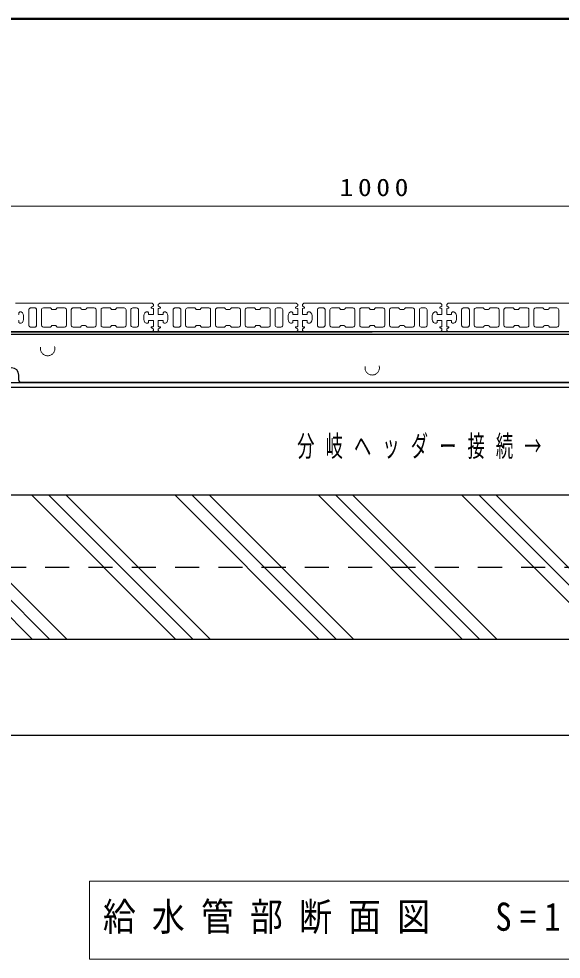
# Model space of a CAD drawing. Units: millimetres on the paper, scale 1:10. Extents: x -385 to 0, y -594 to 267.
# Drawn here: x -148.9 to -92.5, y -127.8 to -30 of the extents above; entities that cross this region are included whole.
import ezdxf

# ---------------------------------------------------------------- set-up
doc = ezdxf.new("R2010")
doc.units = ezdxf.units.MM
doc.linetypes.add('USER1', pattern=[4.5, 2.5, -2])
doc.layers.add('1_10', color=7, linetype='Continuous', lineweight=25)
doc.layers.add('LY_3', color=7, linetype='Continuous', lineweight=13)
doc.styles.add('ＭＳ ゴシック', font='')
doc.styles.get('ＭＳ ゴシック').set_extended_font_data('MS Gothic')

msp = doc.modelspace()

# ---------------------------------------------------------------- linework, layer by layer
at = {"layer": '1_10', "lineweight": 13}
for p, q in [((-162.187, -49.484), (-62.187, -49.484)), ((-147.502, -94.584), (-162.502, -79.584)), ((-145.705, -94.584), (-160.705, -79.584)), ((-143.909, -94.584), (-158.909, -79.584)), ((-132.596, -94.584), (-147.596, -79.584)), ((-130.8, -94.584), (-145.8, -79.584)), ((-129.004, -94.584), (-144.004, -79.584)), ((-117.69, -94.584), (-132.69, -79.584)), ((-115.894, -94.584), (-130.894, -79.584)), ((-114.098, -94.584), (-129.098, -79.584)), ((-102.784, -94.584), (-117.784, -79.584)), ((-100.988, -94.584), (-115.988, -79.584)), ((-99.192, -94.584), (-114.192, -79.584)), ((-87.878, -94.584), (-102.878, -79.584)), ((-86.082, -94.584), (-101.082, -79.584)), ((-84.286, -94.584), (-99.286, -79.584)), ((-141.587, -119.717), (-141.587, -127.85)), ((-82.787, -119.717), (-141.587, -119.717)), ((-141.587, -127.85), (-82.787, -127.85))]:
    msp.add_line(p, q, dxfattribs=at)
at = {"layer": '1_10', "color": 190}
for p, q in [((-63.437, -62.584), (-160.937, -62.584)), ((-160.937, -62.814), (-63.437, -62.814)), ((-148.937, -67.614), (-148.937, -67.064)), ((-148.737, -67.814), (-75.637, -67.814))]:
    msp.add_line(p, q, dxfattribs=at)
at = {"layer": '1_10'}
for p, q in [((-155.337, -62.584), (-112.187, -62.584)), ((-69.037, -62.584), (-112.187, -62.584)), ((-61.187, -79.584), (-181.007, -79.584)), ((-41.187, -94.584), (-181.007, -94.584)), ((-41.187, -104.584), (-181.007, -104.584))]:
    msp.add_line(p, q, dxfattribs=at)
at = {"layer": '1_10', "color": 60}
for p, q in [((-161.737, -62.814), (-62.637, -62.814)), ((-73.187, -67.864), (-151.187, -67.864)), ((-151.187, -68.314), (-73.187, -68.314))]:
    msp.add_line(p, q, dxfattribs=at)
at = {"layer": '1_10', "color": 190, "linetype": 'USER1', "lineweight": 13}
msp.add_line((-63.437, -62.814), (-160.937, -62.814), dxfattribs=at)
at = {"layer": '1_10', "linetype": 'USER1'}
msp.add_line((-53.687, -87.084), (-181.007, -87.084), dxfattribs=at)
at = {"layer": '1_10', "color": 40, "lineweight": 13}
for points in [[(-149.287, -62.584), (-135.087, -62.584), (-134.937, -62.434), (-134.937, -62.308), (-134.942, -62.286), (-134.956, -62.268), (-135.054, -62.19), (-135.063, -62.184), (-135.072, -62.181), (-135.126, -62.164), (-135.152, -62.146), (-135.162, -62.116), (-135.162, -62.1), (-135.149, -62.066), (-135.116, -62.049), (-134.983, -62.038), (-134.951, -62.021), (-134.937, -61.987), (-134.937, -61.409), (-134.962, -61.384), (-135.412, -61.384), (-135.437, -61.409), (-135.437, -61.584), (-135.537, -61.684), (-135.687, -61.684), (-135.816, -61.583), (-135.903, -61.444), (-135.937, -61.284), (-135.937, -60.884), (-135.903, -60.723), (-135.816, -60.584), (-135.687, -60.484), (-135.537, -60.484), (-135.437, -60.584), (-135.437, -60.759), (-135.412, -60.784), (-134.962, -60.784), (-134.937, -60.759), (-134.937, -60.18), (-134.951, -60.146), (-134.983, -60.129), (-135.116, -60.118), (-135.149, -60.101), (-135.162, -60.067), (-135.162, -60.051), (-135.152, -60.021), (-135.126, -60.003), (-135.072, -59.986), (-135.063, -59.983), (-135.054, -59.977), (-134.956, -59.899), (-134.942, -59.881), (-134.937, -59.859), (-134.937, -59.734), (-135.087, -59.584), (-149.287, -59.584)], [(-90.087, -59.584), (-104.287, -59.584), (-104.437, -59.734), (-104.437, -59.859), (-104.432, -59.881), (-104.418, -59.899), (-104.32, -59.977), (-104.312, -59.983), (-104.303, -59.986), (-104.248, -60.003), (-104.222, -60.021), (-104.212, -60.051), (-104.212, -60.067), (-104.226, -60.101), (-104.259, -60.118), (-104.391, -60.129), (-104.424, -60.146), (-104.437, -60.18), (-104.437, -60.759), (-104.412, -60.784), (-103.962, -60.784), (-103.937, -60.759), (-103.937, -60.584), (-103.837, -60.484), (-103.687, -60.484), (-103.558, -60.584), (-103.471, -60.723), (-103.437, -60.884), (-103.437, -61.284), (-103.471, -61.444), (-103.558, -61.583), (-103.687, -61.684), (-103.837, -61.684), (-103.937, -61.584), (-103.937, -61.409), (-103.962, -61.384), (-104.412, -61.384), (-104.437, -61.409), (-104.437, -61.987), (-104.424, -62.021), (-104.391, -62.038), (-104.259, -62.049), (-104.226, -62.066), (-104.212, -62.1), (-104.212, -62.116), (-104.222, -62.146), (-104.248, -62.164), (-104.303, -62.181), (-104.312, -62.184), (-104.32, -62.19), (-104.418, -62.268), (-104.432, -62.286), (-104.437, -62.308), (-104.437, -62.434), (-104.287, -62.584), (-90.087, -62.584)], [(-148.962, -60.784), (-148.937, -60.759), (-148.937, -60.584), (-148.837, -60.484), (-148.687, -60.484), (-148.558, -60.584), (-148.471, -60.723), (-148.437, -60.884), (-148.437, -61.284), (-148.471, -61.444), (-148.558, -61.583), (-148.687, -61.684), (-148.837, -61.684), (-148.937, -61.584), (-148.937, -61.409), (-148.962, -61.384)]]:
    msp.add_lwpolyline(points, dxfattribs=at)
for points in [[(-134.259, -62.049), (-134.226, -62.066), (-134.212, -62.1), (-134.212, -62.116), (-134.222, -62.146), (-134.248, -62.164), (-134.303, -62.181), (-134.312, -62.184), (-134.32, -62.19), (-134.418, -62.268), (-134.432, -62.286), (-134.437, -62.308), (-134.437, -62.434), (-134.287, -62.584), (-120.087, -62.584), (-119.937, -62.434), (-119.937, -62.308), (-119.942, -62.286), (-119.956, -62.268), (-120.054, -62.19), (-120.063, -62.184), (-120.072, -62.181), (-120.126, -62.164), (-120.152, -62.146), (-120.162, -62.116), (-120.162, -62.1), (-120.149, -62.066), (-120.116, -62.049), (-119.983, -62.038), (-119.951, -62.021), (-119.937, -61.987), (-119.937, -61.409), (-119.962, -61.384), (-120.412, -61.384), (-120.437, -61.409), (-120.437, -61.584), (-120.537, -61.684), (-120.687, -61.684), (-120.816, -61.583), (-120.903, -61.444), (-120.937, -61.284), (-120.937, -60.884), (-120.903, -60.723), (-120.816, -60.584), (-120.687, -60.484), (-120.537, -60.484), (-120.437, -60.584), (-120.437, -60.759), (-120.412, -60.784), (-119.962, -60.784), (-119.937, -60.759), (-119.937, -60.18), (-119.951, -60.146), (-119.983, -60.129), (-120.116, -60.118), (-120.149, -60.101), (-120.162, -60.067), (-120.162, -60.051), (-120.152, -60.021), (-120.126, -60.003), (-120.072, -59.986), (-120.063, -59.983), (-120.054, -59.977), (-119.956, -59.899), (-119.942, -59.881), (-119.937, -59.859), (-119.937, -59.734), (-120.087, -59.584), (-134.287, -59.584), (-134.437, -59.734), (-134.437, -59.859), (-134.432, -59.881), (-134.418, -59.899), (-134.32, -59.977), (-134.312, -59.983), (-134.303, -59.986), (-134.248, -60.003), (-134.222, -60.021), (-134.212, -60.051), (-134.212, -60.067), (-134.226, -60.101), (-134.259, -60.118), (-134.391, -60.129), (-134.424, -60.146), (-134.437, -60.18), (-134.437, -60.759), (-134.412, -60.784), (-133.962, -60.784), (-133.937, -60.759), (-133.937, -60.584), (-133.837, -60.484), (-133.687, -60.484), (-133.558, -60.584), (-133.471, -60.723), (-133.437, -60.884), (-133.437, -61.284), (-133.471, -61.444), (-133.558, -61.583), (-133.687, -61.684), (-133.837, -61.684), (-133.937, -61.584), (-133.937, -61.409), (-133.962, -61.384), (-134.412, -61.384), (-134.437, -61.409), (-134.437, -61.987), (-134.424, -62.021), (-134.391, -62.038)], [(-119.259, -62.049), (-119.226, -62.066), (-119.212, -62.1), (-119.212, -62.116), (-119.222, -62.146), (-119.248, -62.164), (-119.303, -62.181), (-119.312, -62.184), (-119.32, -62.19), (-119.418, -62.268), (-119.432, -62.286), (-119.437, -62.308), (-119.437, -62.434), (-119.287, -62.584), (-105.087, -62.584), (-104.937, -62.434), (-104.937, -62.308), (-104.942, -62.286), (-104.956, -62.268), (-105.054, -62.19), (-105.063, -62.184), (-105.072, -62.181), (-105.126, -62.164), (-105.152, -62.146), (-105.162, -62.116), (-105.162, -62.1), (-105.149, -62.066), (-105.116, -62.049), (-104.983, -62.038), (-104.951, -62.021), (-104.937, -61.987), (-104.937, -61.409), (-104.962, -61.384), (-105.412, -61.384), (-105.437, -61.409), (-105.437, -61.584), (-105.537, -61.684), (-105.687, -61.684), (-105.816, -61.583), (-105.903, -61.444), (-105.937, -61.284), (-105.937, -60.884), (-105.903, -60.723), (-105.816, -60.584), (-105.687, -60.484), (-105.537, -60.484), (-105.437, -60.584), (-105.437, -60.759), (-105.412, -60.784), (-104.962, -60.784), (-104.937, -60.759), (-104.937, -60.18), (-104.951, -60.146), (-104.983, -60.129), (-105.116, -60.118), (-105.149, -60.101), (-105.162, -60.067), (-105.162, -60.051), (-105.152, -60.021), (-105.126, -60.003), (-105.072, -59.986), (-105.063, -59.983), (-105.054, -59.977), (-104.956, -59.899), (-104.942, -59.881), (-104.937, -59.859), (-104.937, -59.734), (-105.087, -59.584), (-119.287, -59.584), (-119.437, -59.734), (-119.437, -59.859), (-119.432, -59.881), (-119.418, -59.899), (-119.32, -59.977), (-119.312, -59.983), (-119.303, -59.986), (-119.248, -60.003), (-119.222, -60.021), (-119.212, -60.051), (-119.212, -60.067), (-119.226, -60.101), (-119.259, -60.118), (-119.391, -60.129), (-119.424, -60.146), (-119.437, -60.18), (-119.437, -60.759), (-119.412, -60.784), (-118.962, -60.784), (-118.937, -60.759), (-118.937, -60.584), (-118.837, -60.484), (-118.687, -60.484), (-118.558, -60.584), (-118.471, -60.723), (-118.437, -60.884), (-118.437, -61.284), (-118.471, -61.444), (-118.558, -61.583), (-118.687, -61.684), (-118.837, -61.684), (-118.937, -61.584), (-118.937, -61.409), (-118.962, -61.384), (-119.412, -61.384), (-119.437, -61.409), (-119.437, -61.987), (-119.424, -62.021), (-119.391, -62.038)], [(-147.814, -62.038), (-147.842, -62.01), (-147.853, -61.995), (-147.864, -61.978), (-147.872, -61.96), (-147.879, -61.942), (-147.883, -61.923), (-147.886, -61.903), (-147.887, -61.884), (-147.887, -60.284), (-147.886, -60.264), (-147.883, -60.245), (-147.879, -60.226), (-147.872, -60.207), (-147.864, -60.189), (-147.853, -60.172), (-147.842, -60.157), (-147.814, -60.129), (-147.798, -60.117), (-147.781, -60.107), (-147.764, -60.099), (-147.745, -60.092), (-147.726, -60.087), (-147.707, -60.085), (-147.687, -60.084), (-147.287, -60.084), (-147.248, -60.087), (-147.211, -60.099), (-147.176, -60.117), (-147.146, -60.142), (-147.121, -60.172), (-147.102, -60.207), (-147.091, -60.245), (-147.087, -60.284), (-147.087, -61.884), (-147.091, -61.923), (-147.102, -61.96), (-147.121, -61.995), (-147.146, -62.025), (-147.176, -62.05), (-147.211, -62.068), (-147.248, -62.08), (-147.287, -62.084), (-147.687, -62.084), (-147.707, -62.083), (-147.726, -62.08), (-147.745, -62.075), (-147.764, -62.068), (-147.781, -62.06), (-147.798, -62.05)], [(-145.087, -60.259), (-145.037, -60.209), (-145.037, -60.184), (-144.937, -60.084), (-144.187, -60.084), (-144.087, -60.11), (-144.014, -60.184), (-143.987, -60.284), (-143.987, -61.884), (-144.014, -61.984), (-144.087, -62.057), (-144.187, -62.084), (-144.937, -62.084), (-145.037, -61.984), (-145.037, -61.959), (-145.087, -61.909), (-145.487, -61.909), (-145.537, -61.959), (-145.537, -61.984), (-145.637, -62.084), (-146.387, -62.084), (-146.487, -62.057), (-146.56, -61.984), (-146.587, -61.884), (-146.587, -60.284), (-146.572, -60.207), (-146.529, -60.142), (-146.464, -60.099), (-146.387, -60.084), (-145.637, -60.084), (-145.537, -60.184), (-145.537, -60.209), (-145.487, -60.259)], [(-141.087, -60.084), (-140.987, -60.11), (-140.914, -60.184), (-140.887, -60.284), (-140.887, -61.884), (-140.914, -61.984), (-140.987, -62.057), (-141.087, -62.084), (-141.837, -62.084), (-141.937, -61.984), (-141.937, -61.959), (-141.987, -61.909), (-142.387, -61.909), (-142.437, -61.959), (-142.437, -61.984), (-142.537, -62.084), (-143.287, -62.084), (-143.387, -62.057), (-143.46, -61.984), (-143.487, -61.884), (-143.487, -60.284), (-143.484, -60.249), (-143.475, -60.215), (-143.46, -60.184), (-143.44, -60.155), (-143.416, -60.13), (-143.387, -60.11), (-143.356, -60.096), (-143.322, -60.087), (-143.287, -60.084), (-142.537, -60.084), (-142.437, -60.184), (-142.437, -60.209), (-142.387, -60.259), (-141.987, -60.259), (-141.937, -60.209), (-141.937, -60.184), (-141.837, -60.084)], [(-137.787, -61.884), (-137.814, -61.984), (-137.887, -62.057), (-137.987, -62.084), (-138.737, -62.084), (-138.837, -61.984), (-138.837, -61.959), (-138.887, -61.909), (-139.287, -61.909), (-139.337, -61.959), (-139.337, -61.984), (-139.437, -62.084), (-140.187, -62.084), (-140.287, -62.057), (-140.36, -61.984), (-140.387, -61.884), (-140.387, -60.284), (-140.36, -60.184), (-140.287, -60.11), (-140.187, -60.084), (-139.437, -60.084), (-139.337, -60.184), (-139.337, -60.209), (-139.287, -60.259), (-138.887, -60.259), (-138.837, -60.209), (-138.837, -60.184), (-138.737, -60.084), (-137.987, -60.084), (-137.911, -60.099), (-137.846, -60.142), (-137.802, -60.207), (-137.787, -60.284)], [(-137.087, -60.084), (-136.687, -60.084), (-136.611, -60.099), (-136.546, -60.142), (-136.502, -60.207), (-136.487, -60.284), (-136.487, -61.884), (-136.514, -61.984), (-136.587, -62.057), (-136.687, -62.084), (-137.087, -62.084), (-137.164, -62.068), (-137.229, -62.025), (-137.272, -61.96), (-137.287, -61.884), (-137.287, -60.284), (-137.272, -60.207), (-137.229, -60.142), (-137.164, -60.099)], [(-132.814, -62.038), (-132.842, -62.01), (-132.853, -61.995), (-132.864, -61.978), (-132.872, -61.96), (-132.879, -61.942), (-132.883, -61.923), (-132.886, -61.903), (-132.887, -61.884), (-132.887, -60.284), (-132.886, -60.264), (-132.883, -60.245), (-132.879, -60.226), (-132.872, -60.207), (-132.864, -60.189), (-132.853, -60.172), (-132.842, -60.157), (-132.814, -60.129), (-132.798, -60.117), (-132.781, -60.107), (-132.764, -60.099), (-132.745, -60.092), (-132.726, -60.087), (-132.707, -60.085), (-132.687, -60.084), (-132.287, -60.084), (-132.248, -60.087), (-132.211, -60.099), (-132.176, -60.117), (-132.146, -60.142), (-132.121, -60.172), (-132.102, -60.207), (-132.091, -60.245), (-132.087, -60.284), (-132.087, -61.884), (-132.091, -61.923), (-132.102, -61.96), (-132.121, -61.995), (-132.146, -62.025), (-132.176, -62.05), (-132.211, -62.068), (-132.248, -62.08), (-132.287, -62.084), (-132.687, -62.084), (-132.707, -62.083), (-132.726, -62.08), (-132.745, -62.075), (-132.764, -62.068), (-132.781, -62.06), (-132.798, -62.05)], [(-130.087, -60.259), (-130.037, -60.209), (-130.037, -60.184), (-129.937, -60.084), (-129.187, -60.084), (-129.087, -60.11), (-129.014, -60.184), (-128.987, -60.284), (-128.987, -61.884), (-129.014, -61.984), (-129.087, -62.057), (-129.187, -62.084), (-129.937, -62.084), (-130.037, -61.984), (-130.037, -61.959), (-130.087, -61.909), (-130.487, -61.909), (-130.537, -61.959), (-130.537, -61.984), (-130.637, -62.084), (-131.387, -62.084), (-131.487, -62.057), (-131.56, -61.984), (-131.587, -61.884), (-131.587, -60.284), (-131.572, -60.207), (-131.529, -60.142), (-131.464, -60.099), (-131.387, -60.084), (-130.637, -60.084), (-130.537, -60.184), (-130.537, -60.209), (-130.487, -60.259)], [(-126.087, -60.084), (-125.987, -60.11), (-125.914, -60.184), (-125.887, -60.284), (-125.887, -61.884), (-125.914, -61.984), (-125.987, -62.057), (-126.087, -62.084), (-126.837, -62.084), (-126.937, -61.984), (-126.937, -61.959), (-126.987, -61.909), (-127.387, -61.909), (-127.437, -61.959), (-127.437, -61.984), (-127.537, -62.084), (-128.287, -62.084), (-128.387, -62.057), (-128.46, -61.984), (-128.487, -61.884), (-128.487, -60.284), (-128.484, -60.249), (-128.475, -60.215), (-128.46, -60.184), (-128.44, -60.155), (-128.416, -60.13), (-128.387, -60.11), (-128.356, -60.096), (-128.322, -60.087), (-128.287, -60.084), (-127.537, -60.084), (-127.437, -60.184), (-127.437, -60.209), (-127.387, -60.259), (-126.987, -60.259), (-126.937, -60.209), (-126.937, -60.184), (-126.837, -60.084)], [(-122.787, -61.884), (-122.814, -61.984), (-122.887, -62.057), (-122.987, -62.084), (-123.737, -62.084), (-123.837, -61.984), (-123.837, -61.959), (-123.887, -61.909), (-124.287, -61.909), (-124.337, -61.959), (-124.337, -61.984), (-124.437, -62.084), (-125.187, -62.084), (-125.287, -62.057), (-125.36, -61.984), (-125.387, -61.884), (-125.387, -60.284), (-125.36, -60.184), (-125.287, -60.11), (-125.187, -60.084), (-124.437, -60.084), (-124.337, -60.184), (-124.337, -60.209), (-124.287, -60.259), (-123.887, -60.259), (-123.837, -60.209), (-123.837, -60.184), (-123.737, -60.084), (-122.987, -60.084), (-122.911, -60.099), (-122.846, -60.142), (-122.802, -60.207), (-122.787, -60.284)], [(-122.087, -60.084), (-121.687, -60.084), (-121.611, -60.099), (-121.546, -60.142), (-121.502, -60.207), (-121.487, -60.284), (-121.487, -61.884), (-121.514, -61.984), (-121.587, -62.057), (-121.687, -62.084), (-122.087, -62.084), (-122.164, -62.068), (-122.229, -62.025), (-122.272, -61.96), (-122.287, -61.884), (-122.287, -60.284), (-122.272, -60.207), (-122.229, -60.142), (-122.164, -60.099)], [(-117.814, -62.038), (-117.842, -62.01), (-117.853, -61.995), (-117.864, -61.978), (-117.872, -61.96), (-117.879, -61.942), (-117.883, -61.923), (-117.886, -61.903), (-117.887, -61.884), (-117.887, -60.284), (-117.886, -60.264), (-117.883, -60.245), (-117.879, -60.226), (-117.872, -60.207), (-117.864, -60.189), (-117.853, -60.172), (-117.842, -60.157), (-117.814, -60.129), (-117.798, -60.117), (-117.781, -60.107), (-117.764, -60.099), (-117.745, -60.092), (-117.726, -60.087), (-117.707, -60.085), (-117.687, -60.084), (-117.287, -60.084), (-117.248, -60.087), (-117.211, -60.099), (-117.176, -60.117), (-117.146, -60.142), (-117.121, -60.172), (-117.102, -60.207), (-117.091, -60.245), (-117.087, -60.284), (-117.087, -61.884), (-117.091, -61.923), (-117.102, -61.96), (-117.121, -61.995), (-117.146, -62.025), (-117.176, -62.05), (-117.211, -62.068), (-117.248, -62.08), (-117.287, -62.084), (-117.687, -62.084), (-117.707, -62.083), (-117.726, -62.08), (-117.745, -62.075), (-117.764, -62.068), (-117.781, -62.06), (-117.798, -62.05)], [(-115.087, -60.259), (-115.037, -60.209), (-115.037, -60.184), (-114.937, -60.084), (-114.187, -60.084), (-114.087, -60.11), (-114.014, -60.184), (-113.987, -60.284), (-113.987, -61.884), (-114.014, -61.984), (-114.087, -62.057), (-114.187, -62.084), (-114.937, -62.084), (-115.037, -61.984), (-115.037, -61.959), (-115.087, -61.909), (-115.487, -61.909), (-115.537, -61.959), (-115.537, -61.984), (-115.637, -62.084), (-116.387, -62.084), (-116.487, -62.057), (-116.56, -61.984), (-116.587, -61.884), (-116.587, -60.284), (-116.572, -60.207), (-116.529, -60.142), (-116.464, -60.099), (-116.387, -60.084), (-115.637, -60.084), (-115.537, -60.184), (-115.537, -60.209), (-115.487, -60.259)], [(-111.087, -60.084), (-110.987, -60.11), (-110.914, -60.184), (-110.887, -60.284), (-110.887, -61.884), (-110.914, -61.984), (-110.987, -62.057), (-111.087, -62.084), (-111.837, -62.084), (-111.937, -61.984), (-111.937, -61.959), (-111.987, -61.909), (-112.387, -61.909), (-112.437, -61.959), (-112.437, -61.984), (-112.537, -62.084), (-113.287, -62.084), (-113.387, -62.057), (-113.46, -61.984), (-113.487, -61.884), (-113.487, -60.284), (-113.484, -60.249), (-113.475, -60.215), (-113.46, -60.184), (-113.44, -60.155), (-113.416, -60.13), (-113.387, -60.11), (-113.356, -60.096), (-113.322, -60.087), (-113.287, -60.084), (-112.537, -60.084), (-112.437, -60.184), (-112.437, -60.209), (-112.387, -60.259), (-111.987, -60.259), (-111.937, -60.209), (-111.937, -60.184), (-111.837, -60.084)], [(-107.787, -61.884), (-107.814, -61.984), (-107.887, -62.057), (-107.987, -62.084), (-108.737, -62.084), (-108.837, -61.984), (-108.837, -61.959), (-108.887, -61.909), (-109.287, -61.909), (-109.337, -61.959), (-109.337, -61.984), (-109.437, -62.084), (-110.187, -62.084), (-110.287, -62.057), (-110.36, -61.984), (-110.387, -61.884), (-110.387, -60.284), (-110.36, -60.184), (-110.287, -60.11), (-110.187, -60.084), (-109.437, -60.084), (-109.337, -60.184), (-109.337, -60.209), (-109.287, -60.259), (-108.887, -60.259), (-108.837, -60.209), (-108.837, -60.184), (-108.737, -60.084), (-107.987, -60.084), (-107.911, -60.099), (-107.846, -60.142), (-107.802, -60.207), (-107.787, -60.284)], [(-107.087, -60.084), (-106.687, -60.084), (-106.611, -60.099), (-106.546, -60.142), (-106.502, -60.207), (-106.487, -60.284), (-106.487, -61.884), (-106.514, -61.984), (-106.587, -62.057), (-106.687, -62.084), (-107.087, -62.084), (-107.164, -62.068), (-107.229, -62.025), (-107.272, -61.96), (-107.287, -61.884), (-107.287, -60.284), (-107.272, -60.207), (-107.229, -60.142), (-107.164, -60.099)], [(-102.814, -62.038), (-102.842, -62.01), (-102.853, -61.995), (-102.864, -61.978), (-102.872, -61.96), (-102.879, -61.942), (-102.883, -61.923), (-102.886, -61.903), (-102.887, -61.884), (-102.887, -60.284), (-102.886, -60.264), (-102.883, -60.245), (-102.879, -60.226), (-102.872, -60.207), (-102.864, -60.189), (-102.853, -60.172), (-102.842, -60.157), (-102.814, -60.129), (-102.798, -60.117), (-102.781, -60.107), (-102.764, -60.099), (-102.745, -60.092), (-102.726, -60.087), (-102.707, -60.085), (-102.687, -60.084), (-102.287, -60.084), (-102.248, -60.087), (-102.211, -60.099), (-102.176, -60.117), (-102.146, -60.142), (-102.121, -60.172), (-102.102, -60.207), (-102.091, -60.245), (-102.087, -60.284), (-102.087, -61.884), (-102.091, -61.923), (-102.102, -61.96), (-102.121, -61.995), (-102.146, -62.025), (-102.176, -62.05), (-102.211, -62.068), (-102.248, -62.08), (-102.287, -62.084), (-102.687, -62.084), (-102.707, -62.083), (-102.726, -62.08), (-102.745, -62.075), (-102.764, -62.068), (-102.781, -62.06), (-102.798, -62.05)], [(-100.087, -60.259), (-100.037, -60.209), (-100.037, -60.184), (-99.937, -60.084), (-99.187, -60.084), (-99.087, -60.11), (-99.014, -60.184), (-98.987, -60.284), (-98.987, -61.884), (-99.014, -61.984), (-99.087, -62.057), (-99.187, -62.084), (-99.937, -62.084), (-100.037, -61.984), (-100.037, -61.959), (-100.087, -61.909), (-100.487, -61.909), (-100.537, -61.959), (-100.537, -61.984), (-100.637, -62.084), (-101.387, -62.084), (-101.487, -62.057), (-101.56, -61.984), (-101.587, -61.884), (-101.587, -60.284), (-101.572, -60.207), (-101.529, -60.142), (-101.464, -60.099), (-101.387, -60.084), (-100.637, -60.084), (-100.537, -60.184), (-100.537, -60.209), (-100.487, -60.259)], [(-96.087, -60.084), (-95.987, -60.11), (-95.914, -60.184), (-95.887, -60.284), (-95.887, -61.884), (-95.914, -61.984), (-95.987, -62.057), (-96.087, -62.084), (-96.837, -62.084), (-96.937, -61.984), (-96.937, -61.959), (-96.987, -61.909), (-97.387, -61.909), (-97.437, -61.959), (-97.437, -61.984), (-97.537, -62.084), (-98.287, -62.084), (-98.387, -62.057), (-98.46, -61.984), (-98.487, -61.884), (-98.487, -60.284), (-98.484, -60.249), (-98.475, -60.215), (-98.46, -60.184), (-98.44, -60.155), (-98.416, -60.13), (-98.387, -60.11), (-98.356, -60.096), (-98.322, -60.087), (-98.287, -60.084), (-97.537, -60.084), (-97.437, -60.184), (-97.437, -60.209), (-97.387, -60.259), (-96.987, -60.259), (-96.937, -60.209), (-96.937, -60.184), (-96.837, -60.084)], [(-92.787, -61.884), (-92.814, -61.984), (-92.887, -62.057), (-92.987, -62.084), (-93.737, -62.084), (-93.837, -61.984), (-93.837, -61.959), (-93.887, -61.909), (-94.287, -61.909), (-94.337, -61.959), (-94.337, -61.984), (-94.437, -62.084), (-95.187, -62.084), (-95.287, -62.057), (-95.36, -61.984), (-95.387, -61.884), (-95.387, -60.284), (-95.36, -60.184), (-95.287, -60.11), (-95.187, -60.084), (-94.437, -60.084), (-94.337, -60.184), (-94.337, -60.209), (-94.287, -60.259), (-93.887, -60.259), (-93.837, -60.209), (-93.837, -60.184), (-93.737, -60.084), (-92.987, -60.084), (-92.911, -60.099), (-92.846, -60.142), (-92.802, -60.207), (-92.787, -60.284)]]:
    msp.add_lwpolyline(points, close=True, dxfattribs=at)
at = {"layer": '1_10', "color": 60, "linetype": 'USER1', "lineweight": 13}
for centre in [(-145.937, -64.314), (-112.187, -66.314)]:
    msp.add_circle(centre, 0.75, dxfattribs=at)
at = {"layer": '1_10', "color": 190}
for centre, radius, start, end in [((-149.687, -67.064), 0.75, 0, 180), ((-148.737, -67.614), 0.2, 180, 270)]:
    msp.add_arc(centre, radius, start, end, dxfattribs=at)
at = {"layer": 'LY_3', "lineweight": 50}
msp.add_line((0, -30), (-385, -30), dxfattribs=at)

# ---------------------------------------------------------------- texts
at = {"layer": '1_10', "style": 'ＭＳ ゴシック'}
for s, insert, char_height, attachment_point in [('\\T1.33;\\W1.15;1000', (-111.766, -48.484), 1.833, 8), ('\\T1.64;\\W0.6;分岐ヘッダー接続→', (-119.99, -74.584), 2.199, 4), ('\\T1.5;\\W0.85;給水管部断面図\u3000S=1/10', (-140.187, -123.784), 2.933, 4)]:
    msp.add_mtext(s, dxfattribs=dict(at, insert=insert, char_height=char_height, attachment_point=attachment_point))

doc.saveas('drawing.dxf')
